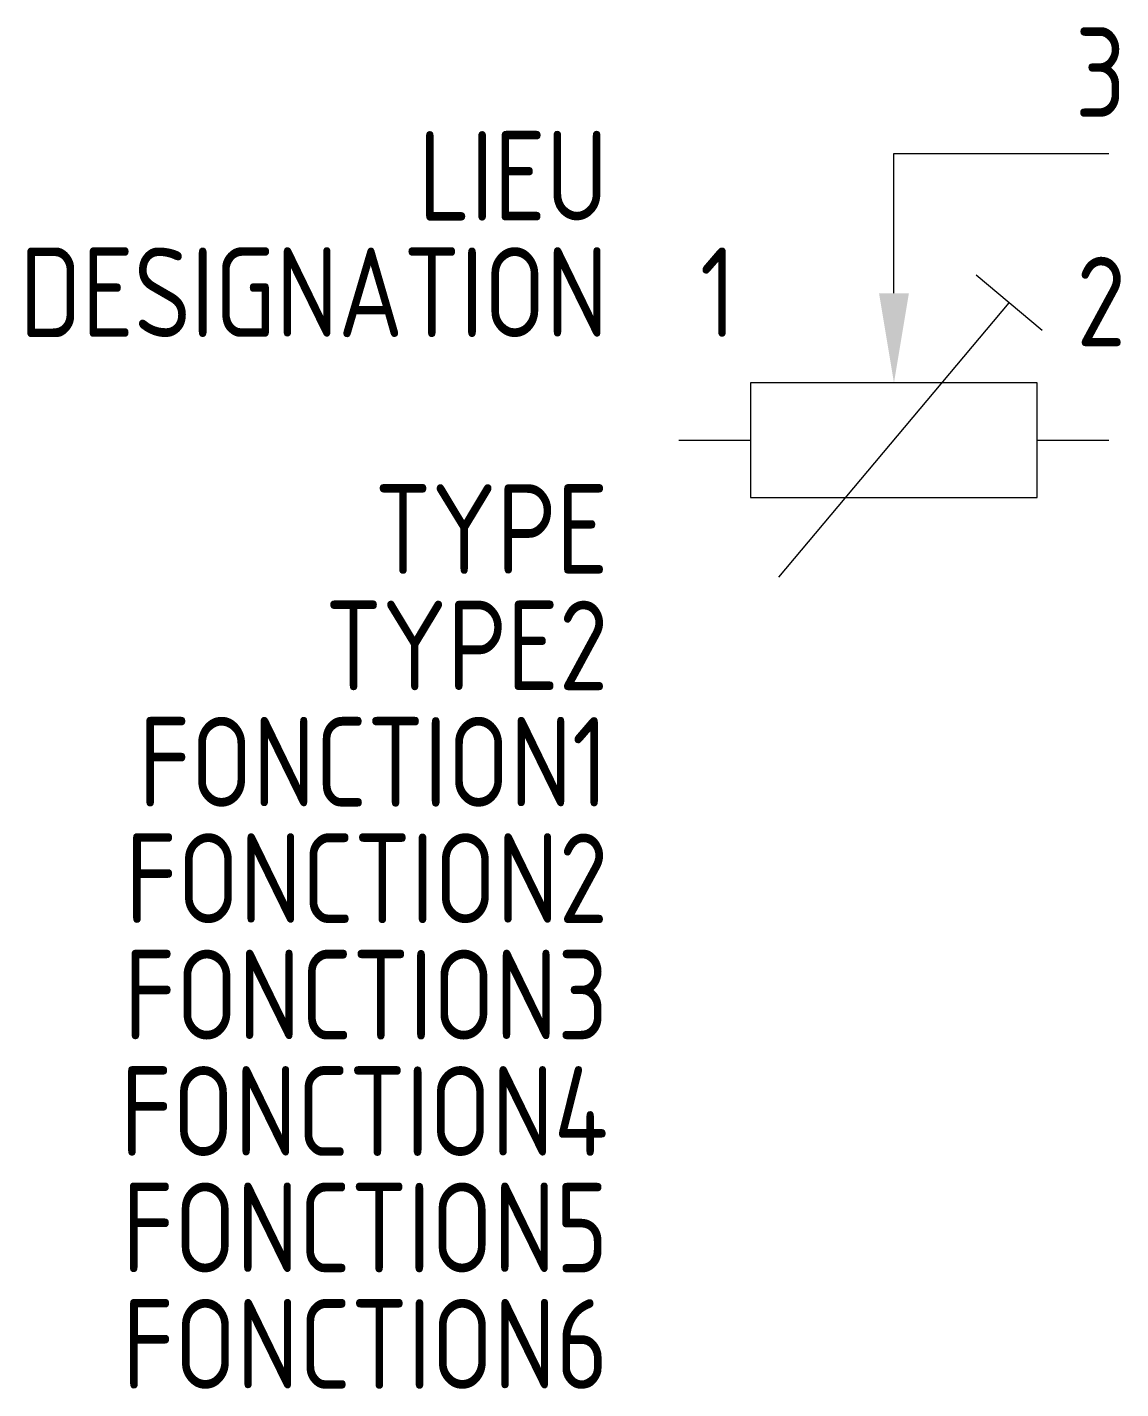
# Model space of a CAD drawing. Extents: x -1602.8 to -1572.3, y -906.1 to -868.1.
import ezdxf
from ezdxf.enums import TextEntityAlignment as Align

# ---------------------------------------------------------------- set-up
doc = ezdxf.new("R2010")
doc.units = 0
for name, color, linetype in [('SYMB_FIL', 3, 'CONTINUOUS'), ('SYMB_TXT_CONTACT', 2, 'CONTINUOUS'), ('SYMB_TXT_NOM', 3, 'CONTINUOUS')]:
    doc.layers.add(name, color=color, linetype=linetype)
doc.styles.add('NET2_5', font='isocp.shx', dxfattribs={"width": 0.9, "height": 2.5})

msp = doc.modelspace()

# ---------------------------------------------------------------- linework, layer by layer
at = {"layer": 'SYMB_FIL'}
for p, q in [((-1578.634, -875.493), (-1578.634, -871.593)), ((-1578.634, -871.593), (-1572.634, -871.593)), ((-1574.501, -876.534), (-1576.339, -874.992)), ((-1581.848, -883.424), (-1575.42, -875.763)), ((-1584.634, -879.593), (-1582.634, -879.593)), ((-1574.634, -879.593), (-1572.634, -879.593))]:
    msp.add_line(p, q, dxfattribs=at)
msp.add_lwpolyline([(-1582.634, -881.193), (-1574.634, -881.193), (-1574.634, -877.993), (-1582.634, -877.993)], close=True, dxfattribs=at)
msp.add_solid([(-1578.217, -875.493), (-1579.051, -875.493), (-1578.634, -877.993)], dxfattribs=at)

# ---------------------------------------------------------------- texts
at = {"layer": 'SYMB_TXT_CONTACT', "style": 'NET2_5', "width": 0.9, "flags": 8}
for tag, text, p in [('3', '3', (-1572.159, -870.577)), ('2', '2', (-1572.159, -876.977))]:
    msp.add_attdef(tag, text=text, height=2.5, dxfattribs=at).set_placement(p, align=Align.RIGHT)
msp.add_attdef('1', (-1584.05, -876.718), '1', height=2.5, dxfattribs=at)
at = {"layer": 'SYMB_TXT_NOM', "style": 'NET2_5', "width": 0.9, "flags": 8}
for tag, text, p in [('LIEU', '', (-1586.609, -873.468)), ('DESIGNATION', 'R?', (-1586.609, -876.718)), ('TYPE', '', (-1586.609, -883.328)), ('TYPE2', '', (-1586.609, -886.578)), ('FONCTION1', '', (-1586.609, -889.828)), ('FONCTION2', '', (-1586.609, -893.078)), ('FONCTION3', '', (-1586.609, -896.328)), ('FONCTION4', '', (-1586.609, -899.578)), ('FONCTION5', '', (-1586.609, -902.828)), ('FONCTION6', '', (-1586.609, -906.078))]:
    msp.add_attdef(tag, text=text, height=2.5, dxfattribs=at).set_placement(p, align=Align.RIGHT)

doc.saveas('drawing.dxf')
